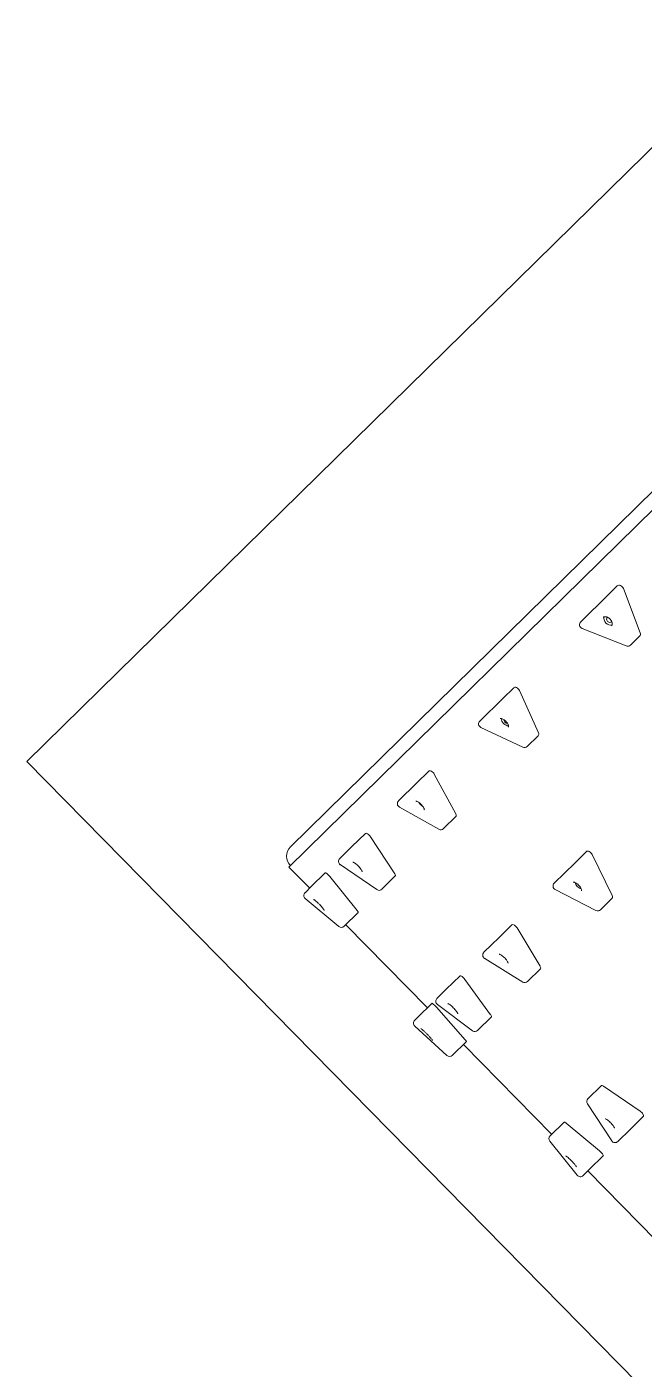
# Model space of a CAD drawing. Header units: metres. Extents: x 859577 to 860336, y 1645916 to 1646650.
# Drawn here: x 859940.214 to 859941.194, y 1646440.372 to 1646442.505 of the extents above; entities that cross this region are included whole.
import ezdxf

# ---------------------------------------------------------------- set-up
doc = ezdxf.new("R2010")
doc.units = ezdxf.units.M
doc.layers.add('A-ACCESORIOS', color=30, linetype='Continuous', lineweight=20)
doc.layers.add('PISO', color=31, linetype='Continuous', lineweight=15)

# ---------------------------------------------------------------- blocks, each defined once
blk = doc.blocks.new('VP')
at = {"color": 0, "linetype": 'Continuous', "lineweight": 0}
for p, q in [((-514.4754, -671.5086), (-514.4754, -669.8532)), ((-514.4543, -671.5328), (-514.4543, -669.8532)), ((-514.3979, -670.8437), (-514.329, -670.8742)), ((-514.4074, -670.8683), (-514.4074, -670.8479)), ((-514.4074, -670.9293), (-514.4074, -670.8683)), ((-514.3258, -670.8784), (-514.3258, -670.8988)), ((-514.3296, -670.9046), (-514.3985, -670.9351)), ((-514.4074, -671.103), (-514.4074, -671.0786)), ((-514.3979, -671.0751), (-514.329, -671.1007)), ((-514.4074, -671.1541), (-514.4074, -671.103)), ((-514.3258, -671.1042), (-514.3258, -671.1285)), ((-514.3299, -671.1345), (-514.3989, -671.1601)), ((-514.1407, -671.2047), (-514.1407, -671.1787)), ((-514.1312, -671.1755), (-514.0623, -671.1984)), ((-514.1407, -671.2504), (-514.1407, -671.2047)), ((-514.0591, -671.2015), (-514.0591, -671.2275)), ((-514.0634, -671.2336), (-514.1324, -671.2564)), ((-514.4074, -671.295), (-514.4074, -671.2675)), ((-514.3979, -671.2647), (-514.329, -671.2846)), ((-514.3258, -671.2874), (-514.3258, -671.3149)), ((-514.4074, -671.3348), (-514.4074, -671.295)), ((-514.3304, -671.321), (-514.3993, -671.3409)), ((-514.1407, -671.3731), (-514.1407, -671.3444)), ((-514.1312, -671.342), (-514.0623, -671.3589)), ((-514.1407, -671.4068), (-514.1407, -671.3731)), ((-514.0591, -671.3612), (-514.0591, -671.39)), ((-514.0639, -671.3961), (-514.1329, -671.4129)), ((-514.4074, -671.4386), (-514.4074, -671.4087)), ((-514.3979, -671.4068), (-514.329, -671.4205)), ((-513.7868, -671.4068), (-513.8557, -671.4205)), ((-513.7773, -671.4386), (-513.7773, -671.4087)), ((-514.4074, -671.4658), (-514.4074, -671.4386)), ((-514.3258, -671.4223), (-514.3258, -671.4522)), ((-513.8589, -671.4522), (-513.8589, -671.4223)), ((-513.7773, -671.4658), (-513.7773, -671.4386)), ((-514.3309, -671.4584), (-514.3999, -671.472)), ((-514.1407, -671.4908), (-514.1407, -671.4601)), ((-514.1312, -671.4587), (-514.0623, -671.469)), ((-513.7849, -671.472), (-513.8538, -671.4584)), ((-514.0591, -671.4704), (-514.0591, -671.5011)), ((-514.4074, -671.5293), (-514.4074, -671.4981)), ((-514.3979, -671.4971), (-514.329, -671.504)), ((-514.3258, -671.505), (-514.3258, -671.5363)), ((-514.1407, -671.5114), (-514.1407, -671.4908)), ((-513.8589, -671.5363), (-513.8589, -671.505)), ((-513.7868, -671.4971), (-513.8557, -671.504)), ((-513.7773, -671.5293), (-513.7773, -671.4981)), ((-514.1407, -671.554), (-514.1407, -671.5224)), ((-514.0645, -671.5073), (-514.1334, -671.5177)), ((-514.1312, -671.5219), (-514.0623, -671.5254)), ((-514.0591, -671.5259), (-514.0591, -671.5575)), ((-514.4543, -671.5328), (-514.4074, -671.5328)), ((-514.4074, -671.5432), (-514.4074, -671.5293)), ((-514.3315, -671.5426), (-514.4004, -671.5495)), ((-514.3258, -671.5328), (-514.1407, -671.5328)), ((-514.0591, -671.5328), (-513.8589, -671.5328)), ((-513.7843, -671.5495), (-513.8532, -671.5426)), ((-513.7773, -671.5432), (-513.7773, -671.5293)), ((-513.7773, -671.5328), (-513.5668, -671.5328)), ((-514.1407, -671.561), (-514.1407, -671.554)), ((-514.0651, -671.5638), (-514.1341, -671.5673))]:
    blk.add_line(p, q, dxfattribs=at)
for centre, radius, start, end in [((-514.3321, -670.8988), 0.00635, 293.8587, 0), ((-514.4011, -670.9293), 0.00635, 180, 293.8587), ((-514.3321, -671.1285), 0.00635, 290.3606, 0), ((-514.4011, -671.1541), 0.00635, 180, 290.3606), ((-514.0654, -671.2275), 0.00635, 288.3225, 0), ((-514.1344, -671.2504), 0.00635, 180, 288.3225), ((-514.3321, -671.3149), 0.00635, 286.1021, 0), ((-514.4011, -671.3348), 0.00635, 180, 286.1021), ((-514.0654, -671.39), 0.00635, 283.7122, 0), ((-514.1344, -671.4068), 0.00635, 180, 283.7122), ((-514.3321, -671.4522), 0.00635, 281.1702, 0), ((-513.8526, -671.4522), 0.00635, 180, 258.8298), ((-514.4011, -671.4658), 0.00635, 180, 281.1702), ((-513.7836, -671.4658), 0.00635, 258.8298, 0), ((-514.0654, -671.5011), 0.00635, 278.4988, 0), ((-514.4543, -671.5086), 0.0211, 180, 270), ((-514.1344, -671.5114), 0.00635, 180, 278.4988), ((-514.4011, -671.5432), 0.00635, 180, 275.7251), ((-514.3321, -671.5363), 0.00635, 275.7251, 0), ((-513.8526, -671.5363), 0.00635, 180, 264.2749), ((-513.7836, -671.5432), 0.00635, 264.2749, 0), ((-514.1344, -671.561), 0.00635, 180, 272.8807), ((-514.0654, -671.5575), 0.00635, 272.8807, 0)]:
    blk.add_arc(centre, radius, start, end, dxfattribs=at)
for centre, major_axis, ratio, start_param, end_param in [((-514.4011, -670.8479), (0.00635, 0), 0.766044, 1.047198, 3.141593), ((-514.3321, -670.8784), (0.00635, 0), 0.766044, 0, 1.047198), ((-514.3781, -670.8947), (0.00952, 0), 0.766044, 3.46827, 5.956508), ((-514.3781, -670.8947), (0.00476, 0), 0.766044, 2.877871, 4.712389), ((-514.3781, -670.8947), (0.00476, 0), 0.766044, 4.712389, 6.546907), ((-514.4011, -671.0786), (0.00635, 0), 0.642788, 1.047198, 3.141593), ((-514.3321, -671.1042), (0.00635, 0), 0.642788, 0, 1.047198), ((-514.3781, -671.1237), (0.00953, 0), 0.642788, 3.693101, 5.731677), ((-514.3781, -671.1237), (0.00476, 0), 0.642788, 3.653358, 4.712389), ((-514.3781, -671.1237), (0.00476, 0), 0.642788, 4.712389, 5.77142), ((-514.1344, -671.1787), (0.00635, 0), 0.573576, 1.047198, 3.141593), ((-514.0654, -671.2015), (0.00635, 0), 0.573576, 0, 1.047198), ((-514.1114, -671.2223), (0.00952, 0), 0.573576, 3.892559, 5.532219), ((-514.1114, -671.2223), (0.00476, 0), 0.573576, 4.320227, 4.712389), ((-514.1114, -671.2223), (0.00476, 0), 0.573576, 4.712389, 5.104551), ((-514.4011, -671.2675), (0.00635, 0), 0.5, 1.047198, 3.141593), ((-514.3321, -671.2874), (0.00635, 0), 0.5, 0, 1.047198), ((-514.3781, -671.3094), (0.00952, 0), 0.5, 4.254823, 5.169955), ((-514.1344, -671.3444), (0.00635, 0), 0.422618, 1.047198, 3.141593), ((-514.0654, -671.3612), (0.00635, 0), 0.422618, 0, 1.047198), ((-514.4011, -671.4087), (0.00635, 0), 0.34202, 1.047198, 3.141593), ((-513.7836, -671.4087), (-0.00635, 0), 0.34202, 3.141593, 5.235988), ((-514.3321, -671.4223), (0.00635, 0), 0.34202, 0, 1.047198), ((-513.8526, -671.4223), (-0.00635, 0), 0.34202, 5.235988, 6.283185), ((-514.1344, -671.4601), (0.00635, 0), 0.258819, 1.047198, 3.141593), ((-514.0654, -671.4704), (0.00635, 0), 0.258819, 0, 1.047198), ((-514.4011, -671.4981), (0.00635, 0), 0.173648, 1.047198, 3.141593), ((-514.3321, -671.505), (0.00635, 0), 0.173648, 0, 1.047198), ((-513.8526, -671.505), (-0.00635, 0), 0.173648, 5.235988, 6.283185), ((-513.7836, -671.4981), (-0.00635, 0), 0.173648, 3.141593, 5.235988), ((-514.1344, -671.5224), (0.00635, 0), 0.087156, 1.047198, 3.141593), ((-514.0654, -671.5259), (0.00635, 0), 0.087156, 0, 1.047198)]:
    blk.add_ellipse(centre, major_axis=major_axis, ratio=ratio, start_param=start_param, end_param=end_param, dxfattribs=at)
for points, knots in [([(-514.3876, -670.8988), (-514.3876, -670.8984), (-514.3875, -670.898), (-514.3871, -670.897), (-514.3866, -670.8963), (-514.3853, -670.8951), (-514.3847, -670.8947), (-514.3832, -670.8939), (-514.3823, -670.8936), (-514.3805, -670.8932), (-514.3795, -670.8931), (-514.3776, -670.893), (-514.3766, -670.8931), (-514.3747, -670.8934), (-514.3738, -670.8936), (-514.3722, -670.8943), (-514.3715, -670.8947), (-514.3703, -670.8956), (-514.3699, -670.896), (-514.3691, -670.897), (-514.3689, -670.8974), (-514.3686, -670.8982), (-514.3686, -670.8985), (-514.3686, -670.8988)], [3.141593, 3.141593, 3.141593, 3.141593, 3.455752, 3.455752, 3.85881, 3.85881, 4.137846, 4.137846, 4.403862, 4.403862, 4.669198, 4.669198, 4.935316, 4.935316, 5.200967, 5.200967, 5.46622, 5.46622, 5.737859, 5.737859, 6.043681, 6.043681, 6.283185, 6.283185, 6.283185, 6.283185]), ([(-514.3876, -671.1285), (-514.3876, -671.1285), (-514.3876, -671.1285), (-514.3874, -671.128), (-514.3872, -671.1277), (-514.3863, -671.1269), (-514.3858, -671.1266), (-514.3845, -671.1259), (-514.3838, -671.1256), (-514.3821, -671.1251), (-514.3812, -671.1249), (-514.3792, -671.1247), (-514.3782, -671.1247), (-514.3761, -671.1248), (-514.3751, -671.1249), (-514.3732, -671.1253), (-514.3724, -671.1256), (-514.371, -671.1263), (-514.3704, -671.1266), (-514.3695, -671.1273), (-514.3692, -671.1276), (-514.3687, -671.1281), (-514.3686, -671.1283), (-514.3686, -671.1285), (-514.3686, -671.1285), (-514.3686, -671.1285)], [3.141593, 3.141593, 3.141593, 3.141593, 3.455752, 3.455752, 3.788813, 3.788813, 4.032588, 4.032588, 4.278085, 4.278085, 4.532932, 4.532932, 4.794753, 4.794753, 5.057779, 5.057779, 5.315613, 5.315613, 5.563929, 5.563929, 5.806201, 5.806201, 6.069426, 6.069426, 6.283185, 6.283185, 6.283185, 6.283185]), ([(-514.121, -671.2279), (-514.121, -671.2279), (-514.121, -671.2278), (-514.1209, -671.2278), (-514.1208, -671.2276), (-514.1202, -671.2271), (-514.1198, -671.2268), (-514.1188, -671.2262), (-514.1181, -671.2259), (-514.1166, -671.2254), (-514.1157, -671.2252), (-514.1138, -671.2249), (-514.1127, -671.2248), (-514.1106, -671.2248), (-514.1095, -671.2248), (-514.1075, -671.2251), (-514.1065, -671.2253), (-514.1048, -671.2259), (-514.1041, -671.2262), (-514.103, -671.2268), (-514.1026, -671.227), (-514.1021, -671.2275), (-514.1019, -671.2277), (-514.1018, -671.2278), (-514.1018, -671.2279), (-514.1018, -671.2279)], [3.405865, 3.405865, 3.405865, 3.405865, 3.455752, 3.455752, 3.72861, 3.72861, 3.950778, 3.950778, 4.182333, 4.182333, 4.429832, 4.429832, 4.689731, 4.689731, 4.954617, 4.954617, 5.215846, 5.215846, 5.464997, 5.464997, 5.697165, 5.697165, 5.919338, 5.919338, 6.018913, 6.018913, 6.018913, 6.018913]), ([(-514.3879, -671.3159), (-514.3879, -671.3159), (-514.3879, -671.3159), (-514.3876, -671.3157), (-514.3874, -671.3155), (-514.3867, -671.3151), (-514.3862, -671.3148), (-514.385, -671.3143), (-514.3843, -671.3141), (-514.3825, -671.3137), (-514.3815, -671.3135), (-514.3794, -671.3133), (-514.3783, -671.3133), (-514.376, -671.3134), (-514.3749, -671.3135), (-514.3729, -671.3138), (-514.372, -671.3141), (-514.3704, -671.3146), (-514.3698, -671.3149), (-514.3689, -671.3154), (-514.3686, -671.3156), (-514.3684, -671.3158), (-514.3683, -671.3159), (-514.3683, -671.3159)], [3.499408, 3.499408, 3.499408, 3.499408, 3.630165, 3.630165, 3.826097, 3.826097, 4.035745, 4.035745, 4.268571, 4.268571, 4.521946, 4.521946, 4.787624, 4.787624, 5.055569, 5.055569, 5.315081, 5.315081, 5.555335, 5.555335, 5.769713, 5.769713, 5.92537, 5.92537, 5.92537, 5.92537]), ([(-514.1013, -671.3918), (-514.1013, -671.3918), (-514.1013, -671.3918), (-514.1016, -671.3916), (-514.1019, -671.3914), (-514.1026, -671.3911), (-514.1031, -671.3909), (-514.1042, -671.3905), (-514.105, -671.3903), (-514.1067, -671.3899), (-514.1077, -671.3898), (-514.1098, -671.3896), (-514.111, -671.3896), (-514.1133, -671.3896), (-514.1145, -671.3897), (-514.1167, -671.3901), (-514.1178, -671.3903), (-514.1195, -671.3908), (-514.1202, -671.391), (-514.1211, -671.3915), (-514.1214, -671.3917), (-514.1215, -671.3918), (-514.1215, -671.3918), (-514.1215, -671.3918)], [0.0060757, 0.0060757, 0.0060757, 0.0060757, 0.00789896, 0.00789896, 0.01005268, 0.01005268, 0.01245568, 0.01245568, 0.01524442, 0.01524442, 0.01841377, 0.01841377, 0.02186504, 0.02186504, 0.02544885, 0.02544885, 0.02898961, 0.02898961, 0.0322817, 0.0322817, 0.03510858, 0.03510858, 0.03613123, 0.03613123, 0.03613123, 0.03613123]), ([(-514.3675, -671.455), (-514.3675, -671.455), (-514.3675, -671.455), (-514.3678, -671.4548), (-514.3681, -671.4547), (-514.3688, -671.4544), (-514.3693, -671.4542), (-514.3705, -671.4539), (-514.3713, -671.4537), (-514.373, -671.4534), (-514.3741, -671.4533), (-514.3764, -671.4531), (-514.3776, -671.4531), (-514.3801, -671.4531), (-514.3814, -671.4532), (-514.3837, -671.4535), (-514.3848, -671.4537), (-514.3866, -671.4541), (-514.3874, -671.4544), (-514.3881, -671.4547), (-514.3883, -671.4548), (-514.3886, -671.4549), (-514.3887, -671.455), (-514.3887, -671.455)], [0.00702121, 0.00702121, 0.00702121, 0.00702121, 0.00876675, 0.00876675, 0.01078763, 0.01078763, 0.01320537, 0.01320537, 0.01610988, 0.01610988, 0.01946471, 0.01946471, 0.02313597, 0.02313597, 0.02695151, 0.02695151, 0.03072477, 0.03072477, 0.0342291, 0.0342291, 0.03567966, 0.03567966, 0.03774925, 0.03774925, 0.03774925, 0.03774925]), ([(-513.796, -671.455), (-513.796, -671.455), (-513.796, -671.455), (-513.7963, -671.4548), (-513.7966, -671.4547), (-513.7973, -671.4544), (-513.7978, -671.4542), (-513.799, -671.4539), (-513.7998, -671.4537), (-513.8015, -671.4534), (-513.8026, -671.4533), (-513.8049, -671.4531), (-513.8061, -671.4531), (-513.8086, -671.4531), (-513.8099, -671.4532), (-513.8122, -671.4535), (-513.8133, -671.4537), (-513.8151, -671.4541), (-513.8159, -671.4544), (-513.8166, -671.4547), (-513.8168, -671.4548), (-513.8171, -671.4549), (-513.8172, -671.455), (-513.8172, -671.455)], [0.00702121, 0.00702121, 0.00702121, 0.00702121, 0.00876675, 0.00876675, 0.01078763, 0.01078763, 0.01320537, 0.01320537, 0.01610988, 0.01610988, 0.01946471, 0.01946471, 0.02313597, 0.02313597, 0.02695151, 0.02695151, 0.03072477, 0.03072477, 0.0342291, 0.0342291, 0.03567966, 0.03567966, 0.03774925, 0.03774925, 0.03774925, 0.03774925]), ([(-514.1001, -671.5049), (-514.1001, -671.5049), (-514.1001, -671.5049), (-514.1002, -671.5048), (-514.1004, -671.5048), (-514.1008, -671.5046), (-514.1012, -671.5045), (-514.1021, -671.5042), (-514.1028, -671.5041), (-514.1043, -671.5038), (-514.1053, -671.5037), (-514.1075, -671.5034), (-514.1087, -671.5034), (-514.1113, -671.5033), (-514.1127, -671.5033), (-514.1154, -671.5034), (-514.1167, -671.5036), (-514.119, -671.5039), (-514.12, -671.5041), (-514.1212, -671.5043), (-514.1215, -671.5044), (-514.122, -671.5046), (-514.1222, -671.5047), (-514.1225, -671.5048), (-514.1226, -671.5048), (-514.1227, -671.5049), (-514.1227, -671.5049), (-514.1227, -671.5049)], [0.00788603, 0.00788603, 0.00788603, 0.00788603, 0.0086649, 0.0086649, 0.01043683, 0.01043683, 0.01263824, 0.01263824, 0.0154107, 0.0154107, 0.01875603, 0.01875603, 0.0225371, 0.0225371, 0.02656314, 0.02656314, 0.03065015, 0.03065015, 0.03460355, 0.03460355, 0.03634711, 0.03634711, 0.037849, 0.037849, 0.03913331, 0.03913331, 0.03998582, 0.03998582, 0.03998582, 0.03998582]), ([(-514.3659, -671.5411), (-514.3659, -671.5411), (-514.3659, -671.541), (-514.3661, -671.541), (-514.3663, -671.5409), (-514.3669, -671.5408), (-514.3673, -671.5407), (-514.3685, -671.5405), (-514.3693, -671.5404), (-514.3711, -671.5401), (-514.3723, -671.5401), (-514.3748, -671.5399), (-514.3762, -671.5399), (-514.379, -671.5398), (-514.3805, -671.5399), (-514.3833, -671.54), (-514.3846, -671.5401), (-514.387, -671.5404), (-514.388, -671.5405), (-514.3892, -671.5407), (-514.3895, -671.5408), (-514.3899, -671.5409), (-514.3901, -671.541), (-514.3903, -671.541), (-514.3903, -671.5411), (-514.3903, -671.5411), (-514.3903, -671.5411), (-514.3903, -671.5411)], [0.00877488, 0.00877488, 0.00877488, 0.00877488, 0.00993571, 0.00993571, 0.01177394, 0.01177394, 0.01422909, 0.01422909, 0.01740301, 0.01740301, 0.02119244, 0.02119244, 0.02537102, 0.02537102, 0.02972923, 0.02972923, 0.03410412, 0.03410412, 0.03831933, 0.03831933, 0.04015868, 0.04015868, 0.04168603, 0.04168603, 0.0429228, 0.0429228, 0.04302937, 0.04302937, 0.04302937, 0.04302937]), ([(-513.7944, -671.5411), (-513.7944, -671.5411), (-513.7944, -671.541), (-513.7946, -671.541), (-513.7948, -671.5409), (-513.7954, -671.5408), (-513.7958, -671.5407), (-513.797, -671.5405), (-513.7978, -671.5404), (-513.7996, -671.5401), (-513.8008, -671.5401), (-513.8033, -671.5399), (-513.8047, -671.5399), (-513.8075, -671.5398), (-513.809, -671.5399), (-513.8118, -671.54), (-513.8131, -671.5401), (-513.8155, -671.5404), (-513.8165, -671.5405), (-513.8177, -671.5407), (-513.818, -671.5408), (-513.8184, -671.5409), (-513.8186, -671.541), (-513.8188, -671.541), (-513.8188, -671.5411), (-513.8188, -671.5411), (-513.8188, -671.5411), (-513.8188, -671.5411)], [0.00877488, 0.00877488, 0.00877488, 0.00877488, 0.00993571, 0.00993571, 0.01177394, 0.01177394, 0.01422909, 0.01422909, 0.01740301, 0.01740301, 0.02119244, 0.02119244, 0.02537102, 0.02537102, 0.02972923, 0.02972923, 0.03410412, 0.03410412, 0.03831933, 0.03831933, 0.04015868, 0.04015868, 0.04168603, 0.04168603, 0.0429228, 0.0429228, 0.04302937, 0.04302937, 0.04302937, 0.04302937]), ([(-514.0979, -671.5632), (-514.0979, -671.5632), (-514.098, -671.5632), (-514.098, -671.5632), (-514.0981, -671.5631), (-514.0985, -671.5631), (-514.0988, -671.563), (-514.0998, -671.5629), (-514.1005, -671.5628), (-514.1022, -671.5627), (-514.1033, -671.5626), (-514.1058, -671.5625), (-514.1072, -671.5625), (-514.1102, -671.5624), (-514.1118, -671.5624), (-514.1149, -671.5625), (-514.1164, -671.5625), (-514.1192, -671.5626), (-514.1205, -671.5627), (-514.1227, -671.5629), (-514.1236, -671.563), (-514.1244, -671.5631), (-514.1246, -671.5631), (-514.1248, -671.5632), (-514.1249, -671.5632), (-514.1249, -671.5632)], [0.00974138, 0.00974138, 0.00974138, 0.00974138, 0.01022294, 0.01022294, 0.0118167, 0.0118167, 0.01413978, 0.01413978, 0.01737584, 0.01737584, 0.02138804, 0.02138804, 0.02584698, 0.02584698, 0.03050117, 0.03050117, 0.03521256, 0.03521256, 0.03988166, 0.03988166, 0.04435551, 0.04435551, 0.04623753, 0.04623753, 0.04743473, 0.04743473, 0.04743473, 0.04743473])]:
    blk.add_open_spline(points, degree=3, knots=knots, dxfattribs=at)

msp = doc.modelspace()

# ---------------------------------------------------------------- linework, layer by layer
at = {"layer": 'PISO', "elevation": 970.53041}
msp.add_lwpolyline([(859944.66105, 1646444.91829), (859944.58747, 1646444.99318), (859943.25624, 1646443.68516), (859941.99706, 1646444.96669), (859940.83504, 1646443.82495), (859941.77357, 1646442.86977), (859940.21359, 1646441.33699), (859941.48656, 1646440.04143), (859942.70525, 1646441.23886), (859943.63248, 1646440.29517), (859941.98507, 1646438.67648), (859941.72019, 1646438.94605), (859941.50884, 1646438.73839), (859942.37088, 1646437.86105), (859942.58223, 1646438.06872), (859942.36688, 1646438.28788), (859944.0143, 1646439.90657), (859944.49554, 1646439.4168), (859944.99299, 1646439.90558), (859946.84876, 1646438.01687), (859946.51653, 1646437.69043)], dxfattribs=at)

# ---------------------------------------------------------------- block references
at = {"layer": 'A-ACCESORIOS', "rotation": 314.496026341985}
msp.add_blockref('VP', (860780.19391, 1646544.86009, 970.53041), dxfattribs=at)

doc.saveas('drawing.dxf')
